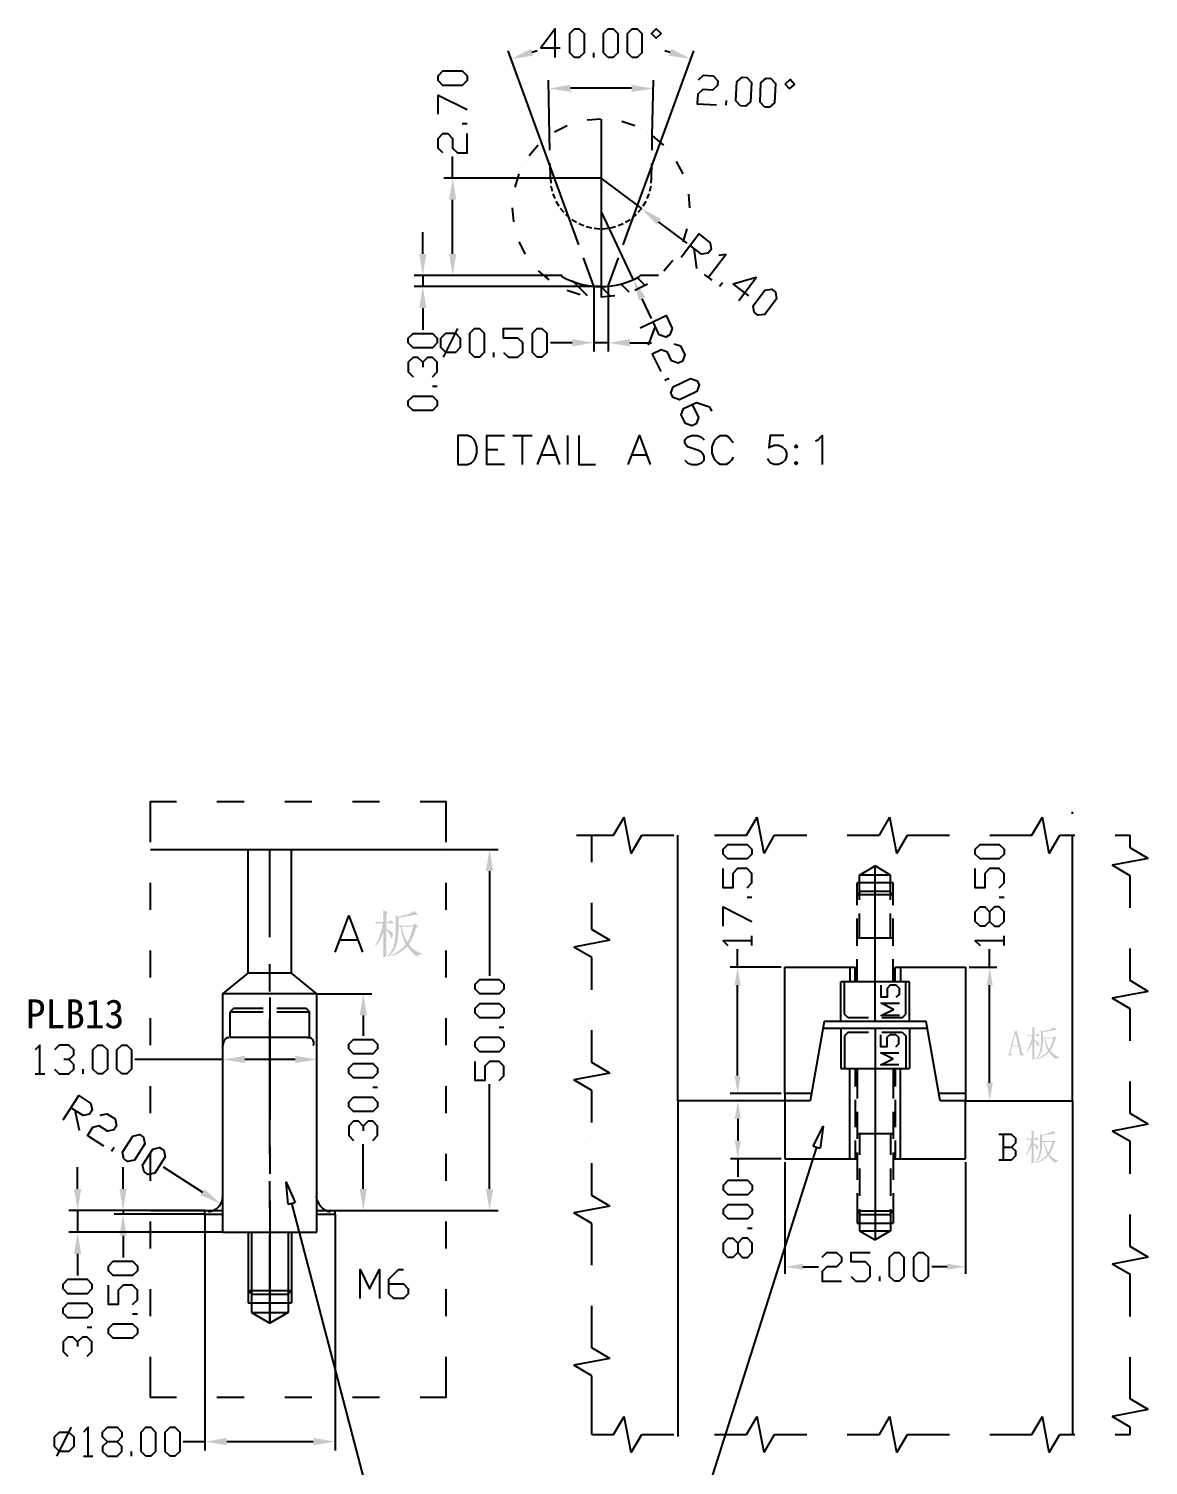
# Model space of a CAD drawing. Header units: inches. Extents: x 2 to 1172, y 492 to 1320.
# Drawn here: x 772.2 to 927.5, y 907.4 to 1106.5 of the extents above; entities that cross this region are included whole.
import ezdxf

# ---------------------------------------------------------------- set-up
doc = ezdxf.new("R2010")
doc.units = ezdxf.units.IN
doc.header["$MEASUREMENT"] = 0
doc.styles.add('PDF SimSun', font='simsun.ttc')

# ---------------------------------------------------------------- blocks, each defined once
blk = doc.blocks.new('AHH1270-500010_1')
at = {"transparency": 33554687}
for color, points in [(1, [(840.39, 1102.14), (837.68, 1100.75), (840.7, 1101.18)]), (1, [(859.59, 1101.18), (862.6, 1100.75), (859.89, 1102.14)]), (1, [(845.9, 1097.17), (842.91, 1096.63), (845.92, 1096.17)]), (1, [(854.37, 1096.17), (857.38, 1096.63), (854.38, 1097.17)]), (1, [(830.07, 1081.24), (829.57, 1084.24), (829.07, 1081.24)]), (1, [(857.83, 1077.79), (855.74, 1080.01), (858.43, 1078.59)]), (1, [(825.93, 1073.73), (825.43, 1070.73), (824.93, 1073.73)]), (1, [(830.07, 1073.73), (829.57, 1070.73), (829.07, 1073.73)]), (1, [(825.93, 1066.22), (825.43, 1069.22), (824.93, 1066.22)]), (1, [(855.41, 1067.29), (854.58, 1070.22), (856.31, 1067.72)]), (1, [(846.14, 1060.91), (849.14, 1061.41), (846.14, 1061.91)]), (1, [(854.15, 1060.91), (851.14, 1061.41), (854.15, 1061.91)]), (1, [(835.18, 988.21), (834.68, 991.22), (834.18, 988.21)]), (1, [(820.35, 980.05), (820.35, 978.53), (820.36, 976.71), (820.38, 976.42), (819.93, 976.22), (819.94, 976.85), (819.96, 978.61), (819.96, 979.74), (819.76, 979.19), (819.23, 978.22), (818.9, 977.82), (818.81, 977.87), (819.19, 978.54), (819.73, 980.08), (819.9, 980.95), (819.26, 980.95), (819.04, 980.89), (818.81, 981.12), (819.96, 981.12), (819.96, 981.62), (819.94, 982.46), (819.93, 982.8), (820.57, 982.46), (820.35, 982.26), (820.35, 981.12), (820.68, 981.12), (820.99, 981.42), (821.47, 980.95), (820.35, 980.95), (820.35, 980.22), (820.67, 980.04), (821.06, 979.77), (821.13, 979.69), (821.2, 979.61), (821.27, 979.44), (821.27, 979.35), (821.27, 979.28), (821.24, 979.13), (821.2, 979.05), (821.17, 978.96), (821.12, 978.88), (821.11, 978.88), (821.06, 978.88), (820.98, 979.02), (820.94, 979.16), (820.85, 979.37), (820.56, 979.82)]), (1, [(869.48, 972.38), (869.07, 974.88), (868.65, 972.38)]), (1, [(904.45, 972.38), (904.03, 974.88), (903.62, 972.38)]), (1, [(817.67, 968.19), (817.17, 971.19), (816.67, 968.19)]), (4, [(910.21, 964.71), (910.21, 963.64), (910.22, 962.37), (910.23, 962.16), (909.92, 962.03), (909.93, 962.47), (909.94, 963.7), (909.94, 964.5), (909.8, 964.1), (909.43, 963.43), (909.19, 963.14), (909.14, 963.18), (909.4, 963.65), (909.78, 964.73), (909.9, 965.34), (909.45, 965.34), (909.29, 965.3), (909.14, 965.45), (909.94, 965.45), (909.94, 965.81), (909.93, 966.39), (909.92, 966.63), (910.37, 966.39), (910.21, 966.26), (910.21, 965.45), (910.45, 965.45), (910.66, 965.67), (911, 965.34), (910.21, 965.34), (910.21, 964.83), (910.44, 964.7), (910.71, 964.51), (910.76, 964.45), (910.81, 964.4), (910.86, 964.28), (910.86, 964.22), (910.86, 964.17), (910.84, 964.06), (910.81, 964.01), (910.79, 963.95), (910.75, 963.89), (910.74, 963.89), (910.71, 963.89), (910.65, 963.99), (910.62, 964.08), (910.57, 964.23), (910.36, 964.54)]), (1, [(800.74, 961.58), (797.74, 962.08), (800.74, 962.59)]), (1, [(807.75, 961.58), (810.75, 962.08), (807.75, 962.59)]), (1, [(869.48, 959.86), (869.07, 957.36), (868.65, 959.86)]), (1, [(904.45, 958.86), (904.03, 956.36), (903.62, 958.86)]), (1, [(869.52, 953.86), (869.1, 956.36), (868.68, 953.86)]), (4, [(910.1, 950.35), (910.1, 949.29), (910.11, 948.01), (910.12, 947.81), (909.81, 947.67), (909.82, 948.11), (909.83, 949.35), (909.83, 950.14), (909.69, 949.75), (909.32, 949.07), (909.08, 948.79), (909.02, 948.83), (909.29, 949.3), (909.67, 950.37), (909.79, 950.98), (909.34, 950.98), (909.18, 950.94), (909.02, 951.1), (909.83, 951.1), (909.83, 951.45), (909.82, 952.04), (909.81, 952.27), (910.26, 952.04), (910.1, 951.9), (910.1, 951.1), (910.33, 951.1), (910.55, 951.31), (910.88, 950.98), (910.1, 950.98), (910.1, 950.47), (910.32, 950.35), (910.6, 950.16), (910.65, 950.1), (910.7, 950.04), (910.75, 949.92), (910.75, 949.86), (910.75, 949.82), (910.72, 949.71), (910.7, 949.65), (910.67, 949.59), (910.64, 949.53), (910.63, 949.53), (910.6, 949.53), (910.54, 949.63), (910.51, 949.73), (910.45, 949.88), (910.25, 950.19)]), (1, [(869.52, 950.85), (869.1, 948.35), (868.68, 950.85)]), (1, [(778.07, 944.16), (777.57, 941.15), (777.07, 944.16)]), (1, [(784.37, 944.16), (783.87, 941.15), (783.37, 944.16)]), (1, [(794.63, 943.27), (797.42, 942.07), (795.17, 944.12)]), (1, [(817.67, 944.16), (817.17, 941.15), (816.67, 944.16)]), (1, [(835.18, 944.16), (834.68, 941.15), (834.18, 944.16)]), (1, [(784.37, 937.65), (783.87, 940.65), (783.37, 937.65)]), (1, [(778.07, 935.14), (777.57, 938.15), (777.07, 935.15)]), (1, [(878.14, 932.95), (875.63, 933.36), (878.13, 933.78)]), (1, [(898.16, 932.95), (900.66, 933.36), (898.16, 933.78)]), (1, [(798.24, 908.63), (795.23, 909.13), (798.24, 909.63)]), (1, [(810.25, 908.63), (813.26, 909.13), (810.25, 909.63)])]:
    blk.add_hatch(color=color, dxfattribs=at).paths.add_polyline_path(points)
h = blk.add_hatch(color=1, dxfattribs=at)
h.paths.add_polyline_path([(824.49, 980.33), (824.25, 979.56), (823.75, 978.43), (823.48, 978.07), (823.87, 977.57), (824.8, 976.94), (825.33, 976.81), (825.33, 976.7), (825.08, 976.68), (824.78, 976.52), (824.74, 976.36), (824.35, 976.56), (823.61, 977.27), (823.26, 977.79), (822.8, 977.3), (821.66, 976.6), (820.99, 976.39), (820.94, 976.47), (821.61, 976.78), (822.67, 977.58), (823.06, 978.07), (822.8, 978.59), (822.45, 979.79), (822.36, 980.47), (822.06, 980.47), (822.06, 980.12), (822.01, 979.38), (821.97, 978.99), (821.93, 978.6), (821.75, 977.89), (821.61, 977.56), (821.47, 977.24), (820.94, 976.61), (820.54, 976.31), (820.46, 976.39), (820.87, 976.8), (821.37, 977.67), (821.47, 978.14), (821.57, 978.61), (821.66, 979.57), (821.66, 980.07), (821.66, 980.56), (821.65, 981.58), (821.64, 982.1), (822.06, 981.87), (822.7, 982.04), (823.52, 982.28), (823.69, 982.36), (823.87, 982.44), (824.18, 982.6), (824.32, 982.68), (824.74, 982.15), (824.57, 982.15), (824.14, 982.1), (823.87, 982.04), (823.59, 981.98), (822.69, 981.83), (822.06, 981.73), (822.06, 980.64), (824.07, 980.64), (824.35, 980.92), (824.77, 980.5), (824.49, 980.33)])
h.paths.add_polyline_path([(822.5, 980.47), (822.63, 979.87), (823.02, 978.82), (823.29, 978.38), (823.54, 978.79), (823.93, 979.84), (824.07, 980.47), (822.5, 980.47)])
h = blk.add_hatch(color=4, dxfattribs=at)
h.paths.add_polyline_path([(908, 963.89), (907.12, 963.89), (906.94, 963.14), (906.93, 963.1), (906.92, 963.02), (906.92, 962.99), (906.92, 962.95), (906.94, 962.87), (906.95, 962.83), (906.97, 962.79), (907.05, 962.75), (907.12, 962.75), (907.18, 962.75), (907.18, 962.64), (906.45, 962.64), (906.45, 962.75), (906.51, 962.75), (906.55, 962.75), (906.62, 962.78), (906.65, 962.8), (906.68, 962.83), (906.72, 962.91), (906.73, 962.97), (907.49, 965.96), (907.78, 966.06), (908.53, 962.97), (908.55, 962.91), (908.6, 962.83), (908.63, 962.8), (908.66, 962.78), (908.72, 962.75), (908.76, 962.75), (908.82, 962.75), (908.82, 962.64), (907.98, 962.64), (907.98, 962.75), (908.06, 962.75), (908.12, 962.75), (908.19, 962.78), (908.2, 962.8), (908.21, 962.83), (908.22, 962.87), (908.22, 962.89), (908.22, 962.93), (908.21, 963), (908.2, 963.03), (908, 963.89)])
h.paths.add_polyline_path([(907.59, 965.63), (907.57, 965.63), (907.16, 964), (907.98, 964), (907.59, 965.63)])
h = blk.add_hatch(color=4, dxfattribs=at)
h.paths.add_polyline_path([(913.11, 964.91), (912.94, 964.37), (912.59, 963.57), (912.41, 963.32), (912.68, 962.97), (913.33, 962.53), (913.7, 962.44), (913.7, 962.36), (913.52, 962.35), (913.32, 962.23), (913.29, 962.13), (913.01, 962.26), (912.49, 962.76), (912.25, 963.12), (911.93, 962.78), (911.13, 962.29), (910.66, 962.15), (910.62, 962.2), (911.09, 962.42), (911.84, 962.98), (912.11, 963.32), (911.93, 963.68), (911.68, 964.52), (911.62, 965), (911.41, 965), (911.41, 964.76), (911.38, 964.24), (911.35, 963.97), (911.32, 963.69), (911.19, 963.19), (911.09, 962.97), (911, 962.74), (910.62, 962.3), (910.35, 962.09), (910.29, 962.15), (910.58, 962.43), (910.93, 963.04), (911, 963.37), (911.07, 963.7), (911.13, 964.37), (911.13, 964.72), (911.13, 965.07), (911.12, 965.78), (911.11, 966.14), (911.41, 965.98), (911.86, 966.1), (912.43, 966.27), (912.55, 966.33), (912.68, 966.38), (912.9, 966.49), (912.99, 966.55), (913.29, 966.18), (913.17, 966.18), (912.87, 966.14), (912.68, 966.1), (912.48, 966.06), (911.85, 965.95), (911.41, 965.89), (911.41, 965.12), (912.82, 965.12), (913.01, 965.32), (913.31, 965.02), (913.11, 964.9)])
h.paths.add_polyline_path([(911.72, 965), (911.81, 964.58), (912.08, 963.85), (912.27, 963.54), (912.45, 963.83), (912.72, 964.56), (912.82, 965), (911.72, 965)])
h = blk.add_hatch(color=4, dxfattribs=at)
h.paths.add_polyline_path([(913, 950.55), (912.83, 950.01), (912.48, 949.22), (912.29, 948.96), (912.57, 948.61), (913.21, 948.17), (913.58, 948.08), (913.58, 948.01), (913.41, 948), (913.2, 947.88), (913.17, 947.77), (912.9, 947.91), (912.38, 948.41), (912.14, 948.77), (911.81, 948.43), (911.02, 947.94), (910.55, 947.79), (910.51, 947.85), (910.98, 948.06), (911.73, 948.62), (912, 948.96), (911.81, 949.33), (911.57, 950.17), (911.51, 950.65), (911.29, 950.65), (911.29, 950.4), (911.26, 949.88), (911.24, 949.61), (911.21, 949.34), (911.08, 948.84), (910.98, 948.61), (910.88, 948.39), (910.51, 947.95), (910.24, 947.73), (910.18, 947.79), (910.46, 948.07), (910.81, 948.69), (910.88, 949.01), (910.95, 949.34), (911.02, 950.02), (911.02, 950.36), (911.02, 950.71), (911.01, 951.42), (911, 951.78), (911.29, 951.63), (911.74, 951.74), (912.32, 951.92), (912.44, 951.97), (912.56, 952.02), (912.78, 952.14), (912.88, 952.19), (913.17, 951.82), (913.06, 951.82), (912.75, 951.78), (912.57, 951.74), (912.37, 951.71), (911.73, 951.6), (911.29, 951.53), (911.29, 950.77), (912.7, 950.77), (912.9, 950.96), (913.19, 950.67), (913, 950.55)])
h.paths.add_polyline_path([(911.61, 950.65), (911.7, 950.23), (911.97, 949.49), (912.16, 949.18), (912.33, 949.47), (912.6, 950.21), (912.7, 950.65), (911.61, 950.65)])
at = {"color": 1, "transparency": 33554687}
for points in [[(843.79, 1100.94), (843.79, 1104.93), (841.79, 1102.27), (844.47, 1102.27)], [(846.45, 1100.94), (845.8, 1101.6), (845.8, 1104.27), (846.45, 1104.93), (847.13, 1104.93), (847.8, 1104.27), (847.8, 1101.6), (847.13, 1100.94), (846.45, 1100.94)], [(851.14, 1100.94), (850.46, 1101.6), (850.46, 1104.27), (851.14, 1104.93), (851.81, 1104.93), (852.47, 1104.27), (852.47, 1101.6), (851.81, 1100.94), (851.14, 1100.94)], [(854.47, 1100.94), (853.81, 1101.6), (853.81, 1104.27), (854.47, 1104.93), (855.14, 1104.93), (855.8, 1104.27), (855.8, 1101.6), (855.14, 1100.94), (854.47, 1100.94)], [(857.8, 1103.6), (858.48, 1104.27), (857.8, 1104.93), (857.15, 1104.27), (857.8, 1103.6)], [(845.62, 1078.9), (837.27, 1101.86)], [(841.29, 1101.85), (840.53, 1101.65)], [(849.13, 1100.94), (849.13, 1101.6)], [(854.65, 1078.9), (863, 1101.86)], [(859.74, 1101.65), (858.97, 1101.85)], [(831.56, 1097.75), (830.9, 1097.07), (828.22, 1097.07), (827.55, 1097.75), (827.55, 1098.42), (828.22, 1099.08), (830.9, 1099.08), (831.56, 1098.42), (831.56, 1097.75)], [(843.01, 1090.12), (842.87, 1097.82)], [(857.25, 1090.12), (857.4, 1097.82)], [(863.66, 1097.85), (864.35, 1098.49), (865.68, 1098.42), (866.32, 1097.73), (866.28, 1097.06), (865.59, 1096.42), (864.26, 1096.49), (863.55, 1095.85), (863.48, 1094.52), (866.16, 1094.4)], [(869.49, 1094.24), (868.85, 1094.93), (868.98, 1097.59), (869.69, 1098.23), (870.34, 1098.19), (870.98, 1097.5), (870.86, 1094.82), (870.15, 1094.2), (869.49, 1094.24)], [(872.83, 1094.06), (872.19, 1094.77), (872.31, 1097.43), (873.02, 1098.07), (873.68, 1098.03), (874.32, 1097.34), (874.19, 1094.66), (873.48, 1094.04), (872.83, 1094.06)], [(876.28, 1096.58), (876.98, 1097.2), (876.35, 1097.91), (875.65, 1097.27), (876.28, 1096.58)], [(827.55, 1093.08), (827.55, 1095.74), (831.56, 1093.74)], [(854.36, 1096.67), (845.9, 1096.67)], [(867.49, 1094.33), (867.52, 1095)], [(831.56, 1091.74), (830.9, 1091.74)], [(850.14, 1092.39), (850.14, 1067.78)], [(828.22, 1087.73), (827.55, 1088.4), (827.55, 1089.73), (828.22, 1090.41), (828.9, 1090.41), (829.55, 1089.73), (829.55, 1088.4), (830.23, 1087.73), (831.56, 1087.73), (831.56, 1090.41)], [(829.55, 1084.23), (829.55, 1087.23)], [(850.14, 1084.23), (828.35, 1084.23)], [(850.13, 1084.23), (855.73, 1080)], [(829.55, 1073.72), (829.55, 1081.22)], [(850.14, 1079.55), (854.56, 1070.21)], [(862.08, 1075.19), (858.12, 1078.19)], [(825.42, 1073.72), (825.42, 1076.73)], [(861.26, 1073.29), (863.69, 1076.49), (865.29, 1075.26), (865.41, 1074.34), (865, 1073.81), (864.08, 1073.67), (862.49, 1074.89)], [(863.02, 1074.48), (863.39, 1071.68)], [(864.99, 1070.46), (867.42, 1073.65), (866.48, 1073.52)], [(843.76, 1070.72), (824.22, 1070.72)], [(850.14, 1069.21), (824.22, 1069.21)], [(825.42, 1070.72), (825.42, 1069.21)], [(843.76, 1070.72), (828.35, 1070.72)], [(849.13, 1069.25), (849.13, 1060.21)], [(851.14, 1069.25), (851.14, 1060.21)], [(864.45, 1070.86), (865.52, 1070.07)], [(866.58, 1069.25), (866.99, 1069.78)], [(869.24, 1067.25), (871.67, 1070.44), (868.46, 1069.52), (870.59, 1067.9)], [(857.15, 1064.78), (855.85, 1067.49)], [(871.37, 1065.63), (871.25, 1066.55), (872.86, 1068.68), (873.8, 1068.82), (874.33, 1068.42), (874.46, 1067.48), (872.84, 1065.35), (871.9, 1065.22), (871.37, 1065.63)], [(825.42, 1066.2), (825.42, 1063.2)], [(855.55, 1063.47), (859.17, 1065.19), (860.02, 1063.38), (859.7, 1062.49), (859.1, 1062.19), (858.21, 1062.51), (857.36, 1064.32)], [(828.28, 1059.41), (830.28, 1063.4)], [(832.6, 1059.41), (831.95, 1060.06), (831.95, 1062.74), (832.6, 1063.4), (833.28, 1063.4), (833.95, 1062.74), (833.95, 1060.06), (833.28, 1059.41), (832.6, 1059.41)], [(836.61, 1060.06), (837.29, 1059.41), (838.62, 1059.41), (839.29, 1060.06), (839.29, 1061.39), (838.62, 1062.07), (836.61, 1062.07), (836.61, 1063.4), (839.29, 1063.4)], [(841.29, 1059.41), (840.62, 1060.06), (840.62, 1062.74), (841.29, 1063.4), (841.95, 1063.4), (842.62, 1062.74), (842.62, 1060.06), (841.95, 1059.41), (841.29, 1059.41)], [(857.64, 1063.72), (856.69, 1061.06)], [(827.43, 1061.38), (826.75, 1060.7), (824.09, 1060.7), (823.42, 1061.38), (823.42, 1062.03), (824.09, 1062.71), (826.75, 1062.71), (827.43, 1062.03), (827.43, 1061.38)], [(828.61, 1060.06), (827.94, 1060.74), (827.94, 1062.07), (828.61, 1062.74), (829.94, 1062.74), (830.62, 1062.07), (830.62, 1060.74), (829.94, 1060.06), (828.61, 1060.06)], [(846.14, 1061.39), (843.12, 1061.39)], [(851.14, 1061.39), (849.13, 1061.39)], [(854.13, 1061.39), (857.15, 1061.39)], [(860.27, 1061.27), (861.17, 1060.97), (861.74, 1059.76), (861.42, 1058.86), (860.82, 1058.57), (859.93, 1058.89), (859.36, 1060.1), (858.46, 1060.42), (857.25, 1059.85), (858.41, 1057.44)], [(825.42, 1058.7), (824.75, 1059.37), (824.09, 1059.37), (823.42, 1058.7), (823.42, 1057.37), (824.09, 1056.69)], [(826.75, 1056.69), (827.43, 1057.37), (827.43, 1058.7), (826.75, 1059.37), (826.08, 1059.37), (825.42, 1058.7), (825.42, 1058.02)], [(835.28, 1059.41), (835.28, 1060.06)], [(827.43, 1055.36), (826.75, 1055.36)], [(858.97, 1056.23), (859.58, 1056.52)], [(859.83, 1054.42), (860.15, 1055.31), (862.56, 1056.45), (863.46, 1056.14), (863.75, 1055.52), (863.43, 1054.64), (861.01, 1053.5), (860.13, 1053.82), (859.83, 1054.42)], [(827.43, 1052.69), (826.75, 1052.03), (824.09, 1052.03), (823.42, 1052.69), (823.42, 1053.36), (824.09, 1054.02), (826.75, 1054.02), (827.43, 1053.36), (827.43, 1052.69)], [(862.79, 1052.86), (863.64, 1051.05), (863.32, 1050.17), (862.72, 1049.88), (861.83, 1050.2), (861.26, 1051.41), (861.58, 1052.3), (863.39, 1053.15), (865.16, 1052.51), (865.45, 1051.91)], [(871.05, 990.56), (870.4, 989.89), (867.72, 989.89), (867.06, 990.56), (867.06, 991.24), (867.72, 991.89), (870.4, 991.89), (871.05, 991.24), (871.05, 990.56)], [(906.02, 990.56), (905.35, 989.89), (902.69, 989.89), (902.02, 990.56), (902.02, 991.24), (902.69, 991.89), (905.35, 991.89), (906.02, 991.24), (906.02, 990.56)], [(804.23, 979.04), (804.23, 991.2)], [(828.63, 991.2), (835.87, 991.2)], [(834.68, 988.2), (834.68, 973.68)], [(870.4, 985.88), (871.05, 986.55), (871.05, 987.88), (870.4, 988.56), (869.05, 988.56), (868.39, 987.88), (868.39, 985.88), (867.06, 985.88), (867.06, 988.56)], [(905.35, 985.88), (906.02, 986.55), (906.02, 987.88), (905.35, 988.56), (904.02, 988.56), (903.36, 987.88), (903.36, 985.88), (902.02, 985.88), (902.02, 988.56)], [(871.05, 984.55), (870.4, 984.55)], [(906.02, 984.55), (905.35, 984.55)], [(813.26, 976.96), (815.17, 981.98), (817.05, 976.96)], [(867.06, 980.54), (867.06, 983.22), (871.05, 981.22)], [(906.02, 981.22), (906.02, 982.55), (905.35, 983.22), (904.69, 983.22), (904.02, 982.55), (904.02, 981.22), (903.36, 980.54), (902.69, 980.54), (902.02, 981.22), (902.02, 982.55), (902.69, 983.22), (903.36, 983.22), (904.02, 982.55)], [(904.02, 981.22), (904.69, 980.54), (905.35, 980.54), (906.02, 981.22)], [(813.98, 978.65), (816.32, 978.65)], [(871.05, 978.54), (867.06, 978.54), (867.72, 977.88)], [(871.05, 977.88), (871.05, 979.21)], [(906.02, 978.54), (902.02, 978.54), (902.69, 977.88)], [(906.02, 977.88), (906.02, 979.21)], [(869.05, 974.87), (869.05, 977.37)], [(904.02, 974.87), (904.02, 977.37)], [(804.23, 971.52), (804.23, 975.28)], [(875.13, 974.87), (868.05, 974.87)], [(901.16, 974.87), (905.03, 974.87)], [(836.68, 971.85), (836.01, 971.18), (833.33, 971.18), (832.67, 971.85), (832.67, 972.51), (833.33, 973.18), (836.01, 973.18), (836.68, 972.51), (836.68, 971.85)], [(869.05, 959.85), (869.05, 972.37)], [(904.02, 958.85), (904.02, 972.37)], [(810.74, 971.18), (818.36, 971.18)], [(836.68, 968.52), (836.01, 967.85), (833.33, 967.85), (832.67, 968.52), (832.67, 969.18), (833.33, 969.85), (836.01, 969.85), (836.68, 969.18), (836.68, 968.52)], [(804.23, 948.99), (804.23, 967.77)], [(817.16, 968.18), (817.16, 965.38)], [(836.68, 966.52), (836.01, 966.52)], [(772.34, 960.08), (772.34, 964.09), (771.67, 963.41)], [(776.35, 962.08), (777.03, 962.74), (777.03, 963.41), (776.35, 964.09), (775.02, 964.09), (774.35, 963.41)], [(780.36, 960.08), (779.69, 960.73), (779.69, 963.41), (780.36, 964.09), (781.02, 964.09), (781.69, 963.41), (781.69, 960.73), (781.02, 960.08), (780.36, 960.08)], [(783.69, 960.08), (783.02, 960.73), (783.02, 963.41), (783.69, 964.09), (784.37, 964.09), (785.02, 963.41), (785.02, 960.73), (784.37, 960.08), (783.69, 960.08)], [(819.16, 963.54), (818.51, 962.88), (815.83, 962.88), (815.15, 963.54), (815.15, 964.21), (815.83, 964.87), (818.51, 964.87), (819.16, 964.21), (819.16, 963.54)], [(836.68, 963.84), (836.01, 963.16), (833.33, 963.16), (832.67, 963.84), (832.67, 964.51), (833.33, 965.17), (836.01, 965.17), (836.68, 964.51), (836.68, 963.84)], [(774.35, 960.73), (775.02, 960.08), (776.35, 960.08), (777.03, 960.73), (777.03, 961.41), (776.35, 962.08), (775.68, 962.08)], [(797.72, 962.08), (785.52, 962.08)], [(797.72, 955.91), (797.72, 963.27)], [(807.74, 962.08), (800.74, 962.08)], [(810.74, 955.91), (810.74, 963.27)], [(836.01, 959.17), (836.68, 959.83), (836.68, 961.18), (836.01, 961.83), (834.68, 961.83), (834.01, 961.18), (834.01, 959.17), (832.67, 959.17), (832.67, 961.83)], [(771.67, 960.08), (773.02, 960.08)], [(778.36, 960.08), (778.36, 960.73)], [(819.16, 960.2), (818.51, 959.53), (815.83, 959.53), (815.15, 960.2), (815.15, 960.88), (815.83, 961.53), (818.51, 961.53), (819.16, 960.88), (819.16, 960.2)], [(819.16, 958.2), (818.51, 958.2)], [(834.68, 944.15), (834.68, 958.66)], [(775.55, 953.71), (777.72, 957.08), (779.4, 956), (779.6, 955.08), (779.24, 954.51), (778.32, 954.31), (776.63, 955.4)], [(819.16, 955.52), (818.51, 954.86), (815.83, 954.86), (815.15, 955.52), (815.15, 956.19), (815.83, 956.87), (818.51, 956.87), (819.16, 956.19), (819.16, 955.52)], [(875.13, 957.35), (868.05, 957.35)], [(871.58, 956.35), (868.09, 956.35)], [(875.63, 957.35), (875.63, 956.35)], [(900.65, 957.35), (900.65, 956.35)], [(901.16, 956.35), (905.03, 956.35)], [(777.18, 955.04), (777.79, 952.27)], [(780.71, 954.37), (781.64, 954.56), (782.77, 953.84), (782.97, 952.91), (782.61, 952.36), (781.69, 952.15), (780.55, 952.88), (779.63, 952.66), (778.92, 951.55), (781.17, 950.11)], [(869.1, 953.85), (869.1, 950.84)], [(783.98, 948.3), (783.78, 949.22), (785.22, 951.48), (786.14, 951.67), (786.71, 951.32), (786.9, 950.39), (785.47, 948.14), (784.54, 947.95), (783.98, 948.3)], [(817.16, 952.86), (816.5, 953.53), (815.83, 953.53), (815.15, 952.86), (815.15, 951.53), (815.83, 950.86)], [(818.51, 950.86), (819.16, 951.53), (819.16, 952.86), (818.51, 953.53), (817.83, 953.53), (817.16, 952.86), (817.16, 952.19)], [(879.55, 950.09), (880.93, 952.81), (880.5, 949.79)], [(782.29, 949.38), (782.65, 949.95)], [(786.78, 946.51), (786.58, 947.43), (788.02, 949.67), (788.94, 949.88), (789.51, 949.51), (789.71, 948.59), (788.27, 946.35), (787.35, 946.14), (786.78, 946.51)], [(817.16, 944.15), (817.16, 950.36)], [(880.03, 949.95), (855.5, 872.79), (852.48, 872.79)], [(879.55, 950.09), (880.5, 949.79)], [(875.13, 948.34), (868.09, 948.34)], [(869.1, 948.34), (869.1, 945.84)], [(875.63, 947.84), (875.63, 932.36)], [(900.65, 947.84), (900.65, 932.36)], [(777.56, 944.15), (777.56, 947.15)], [(783.87, 944.15), (783.87, 947.15)], [(789.42, 947.2), (794.88, 943.69)], [(804.23, 941.47), (804.23, 945.23)], [(806.77, 942.04), (806.5, 945.07), (807.74, 942.29)], [(871.09, 943.99), (870.43, 943.34), (867.75, 943.34), (867.1, 943.99), (867.1, 944.67), (867.75, 945.34), (870.43, 945.34), (871.09, 944.67), (871.09, 943.99)], [(806.77, 942.04), (807.74, 942.29)], [(807.24, 942.17), (825.4, 872.86), (828.4, 872.86)], [(871.09, 940.66), (870.43, 940), (867.75, 940), (867.1, 940.66), (867.1, 941.33), (867.75, 942.01), (870.43, 942.01), (871.09, 941.33), (871.09, 940.66)], [(795.22, 941.14), (776.35, 941.14)], [(777.56, 941.14), (777.56, 938.14)], [(795.22, 941.14), (782.66, 941.14)], [(795.22, 940.64), (782.66, 940.64)], [(783.87, 941.14), (783.87, 940.64)], [(795.22, 940.64), (795.22, 907.92)], [(812.44, 941.14), (818.36, 941.14)], [(813.26, 940.64), (813.26, 907.92)], [(828.63, 941.14), (835.87, 941.14)], [(797.72, 938.14), (776.35, 938.14)], [(804.23, 925.55), (804.23, 937.73)], [(871.09, 938.65), (870.43, 938.65)], [(783.87, 937.64), (783.87, 934.63)], [(871.09, 935.32), (871.09, 936.65), (870.43, 937.32), (869.76, 937.32), (869.1, 936.65), (869.1, 935.32), (868.43, 934.66), (867.75, 934.66), (867.1, 935.32), (867.1, 936.65), (867.75, 937.32), (868.43, 937.32), (869.1, 936.65)], [(777.56, 935.14), (777.56, 932.13)], [(785.87, 932.8), (785.2, 932.13), (782.52, 932.13), (781.87, 932.8), (781.87, 933.46), (782.52, 934.13), (785.2, 934.13), (785.87, 933.46), (785.87, 932.8)], [(869.1, 935.32), (869.76, 934.66), (870.43, 934.66), (871.09, 935.32)], [(880.79, 934.68), (881.46, 935.36), (882.79, 935.36), (883.47, 934.68), (883.47, 934.03), (882.79, 933.35), (881.46, 933.35), (880.79, 932.7), (880.79, 931.35), (883.47, 931.35)], [(884.8, 932.02), (885.47, 931.35), (886.8, 931.35), (887.47, 932.02), (887.47, 933.35), (886.8, 934.03), (884.8, 934.03), (884.8, 935.36), (887.47, 935.36)], [(890.81, 931.35), (890.13, 932.02), (890.13, 934.68), (890.81, 935.36), (891.48, 935.36), (892.14, 934.68), (892.14, 932.02), (891.48, 931.35), (890.81, 931.35)], [(894.14, 931.35), (893.49, 932.02), (893.49, 934.68), (894.14, 935.36), (894.82, 935.36), (895.49, 934.68), (895.49, 932.02), (894.82, 931.35), (894.14, 931.35)], [(816.73, 928.97), (816.73, 932.96), (818.06, 930.3), (819.41, 932.96), (819.41, 928.97)], [(820.74, 930.98), (822.74, 930.98), (823.4, 930.3), (823.4, 929.63), (822.74, 928.97), (821.41, 928.97), (820.74, 929.63), (820.74, 931.63), (822.07, 932.96), (822.74, 932.96)], [(878.13, 933.35), (880.29, 933.35)], [(888.8, 931.35), (888.8, 932.02)], [(898.15, 933.35), (895.99, 933.35)], [(779.56, 930.3), (778.89, 929.63), (776.23, 929.63), (775.55, 930.3), (775.55, 930.96), (776.23, 931.63), (778.89, 931.63), (779.56, 930.96), (779.56, 930.3)], [(785.2, 928.12), (785.87, 928.79), (785.87, 930.12), (785.2, 930.8), (783.87, 930.8), (783.2, 930.12), (783.2, 928.12), (781.87, 928.12), (781.87, 930.8)], [(779.56, 926.95), (778.89, 926.29), (776.23, 926.29), (775.55, 926.95), (775.55, 927.62), (776.23, 928.3), (778.89, 928.3), (779.56, 927.62), (779.56, 926.95)], [(785.87, 926.79), (785.2, 926.79)], [(779.56, 924.96), (778.89, 924.96)], [(785.87, 924.11), (785.2, 923.46), (782.52, 923.46), (781.87, 924.11), (781.87, 924.79), (782.52, 925.46), (785.2, 925.46), (785.87, 924.79), (785.87, 924.11)], [(777.56, 922.96), (776.9, 923.62), (776.23, 923.62), (775.55, 922.96), (775.55, 921.61), (776.23, 920.96)], [(778.89, 920.96), (779.56, 921.61), (779.56, 922.96), (778.89, 923.62), (778.23, 923.62), (777.56, 922.96), (777.56, 922.29)], [(775.04, 907.78), (774.36, 908.45), (774.36, 909.78), (775.04, 910.46), (776.37, 910.46), (777.04, 909.78), (777.04, 908.45), (776.37, 907.78), (775.04, 907.78)], [(774.7, 907.12), (776.71, 911.11)], [(779.05, 907.12), (779.05, 911.11), (778.37, 910.46)], [(781.71, 907.12), (783.04, 907.12), (783.71, 907.78), (783.71, 908.45), (783.04, 909.11), (781.71, 909.11), (781.03, 909.78), (781.03, 910.46), (781.71, 911.11), (783.04, 911.11), (783.71, 910.46), (783.71, 909.78), (783.04, 909.11)], [(787.04, 907.12), (786.39, 907.78), (786.39, 910.46), (787.04, 911.11), (787.72, 911.11), (788.37, 910.46), (788.37, 907.78), (787.72, 907.12), (787.04, 907.12)], [(790.38, 907.12), (789.72, 907.78), (789.72, 910.46), (790.38, 911.11), (791.05, 911.11), (791.73, 910.46), (791.73, 907.78), (791.05, 907.12), (790.38, 907.12)], [(781.71, 909.11), (781.03, 908.45), (781.03, 907.78), (781.71, 907.12)], [(795.22, 909.11), (792.22, 909.11)], [(810.24, 909.11), (798.24, 909.11)], [(778.37, 907.12), (779.7, 907.12)], [(785.04, 907.12), (785.04, 907.78)]]:
    blk.add_lwpolyline(points, dxfattribs=at)
at = {"color": 4, "transparency": 33554687}
for points in [[(845.43, 1091.45), (843.71, 1090.58)], [(846.33, 1091.79), (846.33, 1091.79)], [(847.25, 1092.06), (847.25, 1092.06)], [(850.13, 1092.39), (848.21, 1092.25)], [(851.1, 1092.36), (851.1, 1092.36)], [(852.06, 1092.25), (852.06, 1092.25)], [(854.84, 1091.45), (853, 1092.06)], [(855.73, 1091.06), (855.73, 1091.06)], [(842.15, 1089.45), (842.15, 1089.45)], [(842.91, 1090.05), (842.91, 1090.05)], [(843.05, 1088.12), (843.01, 1090.12)], [(856.56, 1090.58), (856.56, 1090.58)], [(857.22, 1088.12), (857.25, 1090.12)], [(858.83, 1088.79), (857.36, 1090.05)], [(841.44, 1088.79), (840.18, 1087.32)], [(859.49, 1088.08), (859.49, 1088.08)], [(860.09, 1087.32), (860.09, 1087.32)], [(839.17, 1085.67), (839.17, 1085.67)], [(839.64, 1086.52), (839.64, 1086.52)], [(843.12, 1084.23), (843.09, 1086.24)], [(857.15, 1084.23), (857.18, 1086.24)], [(861.51, 1084.8), (860.62, 1086.52)], [(838.76, 1084.8), (838.17, 1082.96)], [(843.12, 1084.23), (843.16, 1083.54)], [(843.19, 1083.17), (843.35, 1082.43)], [(856.92, 1082.43), (857.08, 1083.17)], [(857.11, 1083.54), (857.15, 1084.23)], [(861.83, 1083.9), (861.83, 1083.9)], [(837.87, 1081.06), (837.87, 1081.06)], [(837.98, 1082.02), (837.98, 1082.02)], [(843.46, 1082.07), (843.72, 1081.38)], [(843.88, 1081.03), (844.27, 1080.39)], [(856, 1080.39), (856.39, 1081.03)], [(856.55, 1081.38), (856.81, 1082.07)], [(862.1, 1082.96), (862.1, 1082.96)], [(862.43, 1080.09), (862.29, 1082.02)], [(837.84, 1080.09), (837.98, 1078.17)], [(844.49, 1080.07), (844.96, 1079.5)], [(845.21, 1079.23), (845.78, 1078.74)], [(854.49, 1078.74), (855.06, 1079.23)], [(855.3, 1079.5), (855.78, 1080.07)], [(862.4, 1079.13), (862.4, 1079.13)], [(838.17, 1077.21), (838.17, 1077.21)], [(847.06, 1074.96), (845.62, 1078.9)], [(846.08, 1078.51), (846.72, 1078.1)], [(847.06, 1077.94), (847.75, 1077.64)], [(848.1, 1077.51), (848.83, 1077.34)], [(849.2, 1077.28), (849.95, 1077.21)], [(850.32, 1077.21), (851.07, 1077.28)], [(851.44, 1077.34), (852.16, 1077.51)], [(852.52, 1077.64), (853.21, 1077.94)], [(853.21, 1074.96), (854.65, 1078.9)], [(853.55, 1078.1), (854.19, 1078.51)], [(861.51, 1075.39), (862.1, 1077.21)], [(862.29, 1078.17), (862.29, 1078.17)], [(838.44, 1076.29), (838.44, 1076.29)], [(838.76, 1075.39), (839.64, 1073.67)], [(849.13, 1069.25), (847.7, 1073.2)], [(851.14, 1069.25), (852.57, 1073.2)], [(860.62, 1073.67), (860.62, 1073.67)], [(861.1, 1074.5), (861.1, 1074.5)], [(840.18, 1072.85), (840.18, 1072.85)], [(840.78, 1072.1), (840.78, 1072.1)], [(841.44, 1071.4), (842.91, 1070.14)], [(858.83, 1071.4), (860.09, 1072.85)], [(842.48, 1070.46), (842.75, 1070.72)], [(843.71, 1069.6), (843.71, 1069.6)], [(844.54, 1069.13), (844.54, 1069.13)], [(854.84, 1068.72), (856.56, 1069.6)], [(857.36, 1070.14), (857.36, 1070.14)], [(858.12, 1070.74), (858.12, 1070.74)], [(845.43, 1068.72), (847.25, 1068.11)], [(848.21, 1067.94), (848.21, 1067.94)], [(849.17, 1067.81), (849.17, 1067.81)], [(850.13, 1067.78), (852.06, 1067.94)], [(853, 1068.11), (853, 1068.11)], [(853.94, 1068.38), (853.94, 1068.38)], [(830.28, 1044.55), (831.61, 1044.55), (832.2, 1044.76), (832.57, 1045.13), (832.75, 1045.5), (832.94, 1046.09), (832.94, 1047.01), (832.75, 1047.6), (832.57, 1047.97), (832.2, 1048.34), (831.61, 1048.55), (830.28, 1048.55), (830.28, 1044.55)], [(836.74, 1044.55), (834.29, 1044.55), (834.29, 1048.55), (836.74, 1048.55)], [(837.91, 1048.55), (840.58, 1048.55)], [(839.24, 1044.55), (839.24, 1048.55)], [(841.35, 1044.55), (842.89, 1048.55), (844.38, 1044.55)], [(845.53, 1044.55), (845.53, 1048.55)], [(847.06, 1048.55), (847.06, 1044.55), (849.36, 1044.55)], [(853.92, 1044.55), (855.46, 1048.55), (856.97, 1044.55)], [(861.74, 1045.13), (862.11, 1044.76), (862.7, 1044.55), (863.46, 1044.55), (864.05, 1044.76), (864.42, 1045.13), (864.42, 1045.68), (864.21, 1046.09), (864.05, 1046.27), (863.67, 1046.48), (862.11, 1047.01), (861.95, 1047.22), (861.74, 1047.6), (861.74, 1047.97), (862.11, 1048.34), (862.7, 1048.55), (863.46, 1048.55), (864.05, 1048.34), (864.42, 1047.97)], [(868.44, 1045.5), (868.23, 1045.13), (867.86, 1044.76), (867.49, 1044.55), (866.69, 1044.55), (866.32, 1044.76), (865.94, 1045.13), (865.77, 1045.5), (865.55, 1046.09), (865.55, 1047.01), (865.77, 1047.6), (865.94, 1047.97), (866.32, 1048.34), (866.69, 1048.55), (867.49, 1048.55), (867.86, 1048.34), (868.44, 1047.6)], [(875.49, 1048.55), (873.57, 1048.55), (873.39, 1046.85), (873.57, 1047.01), (874.16, 1047.22), (874.74, 1047.22), (875.27, 1047.01), (875.65, 1046.64), (875.86, 1046.09), (875.86, 1045.68), (875.65, 1045.13), (875.27, 1044.76), (874.74, 1044.55), (874.16, 1044.55), (873.57, 1044.76), (873.2, 1045.31)], [(877.21, 1046.85), (877.38, 1047.01), (877.21, 1047.22), (877.01, 1047.01), (877.21, 1046.85)], [(879.87, 1047.81), (880.24, 1047.97), (880.82, 1048.55), (880.82, 1044.55)], [(834.29, 1046.64), (835.83, 1046.64)], [(841.93, 1045.89), (843.79, 1045.89)], [(854.51, 1045.89), (856.39, 1045.89)], [(877.21, 1044.55), (877.38, 1044.76), (877.21, 1044.92), (877.01, 1044.76), (877.21, 1044.55)], [(851.88, 993.15), (853.35, 995.65)], [(854.31, 990.65), (853.35, 995.65)], [(870.31, 993.15), (871.78, 995.65)], [(872.74, 990.65), (871.78, 995.65)], [(888.73, 993.15), (890.2, 995.65)], [(891.16, 990.65), (890.2, 995.65)], [(909.85, 993.15), (911.33, 995.65)], [(912.27, 990.65), (911.33, 995.65)], [(915.51, 996.15), (915.51, 996.4)], [(846.76, 993.15), (851.88, 993.15)], [(848.87, 989.45), (848.87, 993.15)], [(854.31, 990.65), (855.78, 993.15)], [(855.78, 993.15), (860.23, 993.15)], [(860.77, 956.35), (860.77, 993.15)], [(862.11, 993.15), (862.11, 993.15)], [(863.99, 993.15), (863.99, 993.15)], [(865.86, 993.15), (870.31, 993.15)], [(872.74, 990.65), (874.21, 993.15)], [(874.21, 993.15), (878.66, 993.15)], [(880.54, 993.15), (880.54, 993.15)], [(882.4, 993.15), (882.4, 993.15)], [(884.28, 993.15), (888.73, 993.15)], [(891.16, 990.65), (892.63, 993.15)], [(892.63, 993.15), (898.43, 993.15)], [(900.3, 993.15), (900.3, 993.15)], [(900.65, 956.35), (915.51, 956.35), (915.51, 993.15)], [(902.18, 993.15), (902.18, 993.15)], [(904.06, 993.15), (909.85, 993.15)], [(912.27, 990.65), (913.76, 993.15)], [(913.76, 993.15), (915.81, 993.15)], [(917.69, 993.15), (917.69, 993.15)], [(919.57, 993.15), (919.57, 993.15)], [(921.43, 993.15), (923.51, 993.15)], [(923.51, 991.43), (923.51, 993.15)], [(926.01, 989.96), (923.51, 991.43)], [(787.68, 991.2), (828.63, 991.2)], [(801.23, 974.07), (801.23, 991.2)], [(807.24, 974.07), (807.24, 991.2)], [(926.01, 989.96), (920.99, 989.02)], [(848.87, 987.57), (848.87, 987.57)], [(923.51, 987.55), (920.99, 989.02)], [(923.51, 983.1), (923.51, 987.55)], [(848.87, 985.69), (848.87, 985.69)], [(848.87, 980.1), (848.87, 983.81)], [(851.37, 978.63), (848.87, 980.1)], [(923.51, 981.22), (923.51, 981.22)], [(851.37, 978.63), (846.37, 977.67)], [(848.87, 976.2), (846.37, 977.67)], [(923.51, 979.34), (923.51, 979.34)], [(848.87, 971.76), (848.87, 976.2)], [(923.51, 973.02), (923.51, 977.46)], [(797.72, 971.18), (801.23, 974.07)], [(807.24, 974.07), (801.23, 974.07)], [(810.74, 971.18), (807.24, 974.07)], [(875.63, 974.87), (885.38, 974.87)], [(875.63, 957.35), (875.63, 974.87)], [(884.64, 974.87), (884.64, 972.86)], [(890.9, 974.87), (900.65, 974.87)], [(891.64, 974.87), (891.64, 972.86)], [(900.65, 974.87), (900.65, 957.35)], [(892.9, 972.86), (883.38, 972.86)], [(883.38, 967.37), (883.38, 972.86)], [(892.9, 967.37), (892.9, 972.86)], [(926.01, 971.53), (920.99, 970.59)], [(926.01, 971.53), (923.51, 973.02)], [(797.72, 940.64), (797.72, 971.18)], [(810.74, 971.18), (797.72, 971.18)], [(810.74, 940.64), (810.74, 971.18)], [(848.87, 969.88), (848.87, 969.88)], [(923.51, 969.12), (920.99, 970.59)], [(848.87, 968), (848.87, 968)], [(923.51, 964.67), (923.51, 969.12)], [(848.87, 961.67), (848.87, 966.13)], [(881.07, 967.37), (879.12, 956.35)], [(895.38, 966.36), (880.89, 966.36)], [(895.21, 967.37), (881.07, 967.37)], [(883.38, 966.36), (883.38, 960.86)], [(892.9, 966.36), (892.9, 960.86)], [(897.16, 956.35), (895.21, 967.37)], [(798.73, 965.17), (809.44, 965.17)], [(851.37, 960.2), (848.87, 961.67)], [(923.51, 962.79), (923.51, 962.79)], [(851.37, 960.2), (846.37, 959.26)], [(883.38, 960.86), (892.9, 960.86)], [(884.64, 948.34), (884.64, 960.86)], [(891.64, 948.34), (891.64, 960.86)], [(923.51, 960.91), (923.51, 960.91)], [(848.87, 957.77), (846.37, 959.26)], [(848.87, 953.34), (848.87, 957.77)], [(923.51, 954.6), (923.51, 959.05)], [(875.63, 956.35), (860.77, 956.35), (860.77, 909.84)], [(879.3, 957.35), (875.63, 957.35)], [(879.12, 956.35), (875.63, 956.35)], [(875.63, 956.35), (875.63, 948.34)], [(900.65, 957.35), (896.98, 957.35)], [(900.65, 956.35), (897.16, 956.35)], [(900.65, 948.34), (900.65, 956.35)], [(915.51, 956.35), (915.51, 910.1)], [(926.01, 953.13), (923.51, 954.6)], [(905.3, 948.2), (907.05, 948.2), (907.64, 948.78), (907.64, 949.37), (907.05, 949.95), (907.64, 950.54), (907.64, 951.12), (907.05, 951.69), (905.3, 951.69)], [(905.88, 951.69), (905.88, 948.2)], [(926.01, 953.13), (920.99, 952.17)], [(923.51, 950.7), (920.99, 952.17)], [(848.87, 951.46), (848.87, 951.46)], [(905.88, 949.95), (907.05, 949.95)], [(923.51, 946.25), (923.51, 950.7)], [(848.87, 949.58), (848.87, 949.58)], [(848.87, 943.25), (848.87, 947.7)], [(875.63, 948.34), (885.63, 948.34)], [(890.65, 948.34), (900.65, 948.34)], [(923.51, 944.37), (923.51, 944.37)], [(851.37, 941.78), (846.37, 940.84)], [(851.37, 941.78), (848.87, 943.25)], [(923.51, 942.5), (923.51, 942.5)], [(787.68, 941.14), (797.72, 941.14)], [(795.22, 940.64), (795.22, 941.14)], [(795.22, 940.64), (797.72, 940.64)], [(795.22, 940.64), (795.22, 940.64)], [(797.72, 938.14), (797.72, 941.14)], [(810.74, 941.14), (828.63, 941.14)], [(810.74, 938.14), (810.74, 941.14)], [(810.74, 940.64), (813.26, 940.64)], [(813.26, 940.64), (813.26, 941.14)], [(848.87, 939.36), (846.37, 940.84)], [(923.51, 936.17), (923.51, 940.62)], [(797.72, 938.14), (810.74, 938.14)], [(848.87, 933.57), (848.87, 939.36)], [(926.01, 934.7), (923.51, 936.17)], [(926.01, 934.7), (920.99, 933.74)], [(923.51, 932.27), (920.99, 933.74)], [(848.87, 931.69), (848.87, 931.69)], [(923.51, 926.47), (923.51, 932.27)], [(848.87, 929.81), (848.87, 929.81)], [(848.87, 922.13), (848.87, 927.93)], [(923.51, 924.61), (923.51, 924.61)], [(851.37, 920.65), (848.87, 922.13)], [(923.51, 922.73), (923.51, 922.73)], [(851.37, 920.65), (846.37, 919.71)], [(923.51, 915.05), (923.51, 920.85)], [(848.87, 918.24), (846.37, 919.71)], [(848.87, 910.1), (848.87, 918.24)], [(926.01, 913.58), (923.51, 915.05)], [(851.88, 910.1), (853.35, 912.6)], [(854.31, 907.6), (853.35, 912.6)], [(870.31, 910.1), (871.78, 912.6)], [(872.74, 907.6), (871.78, 912.6)], [(888.73, 910.1), (890.2, 912.6)], [(891.16, 907.6), (890.2, 912.6)], [(909.85, 910.1), (911.33, 912.6)], [(912.27, 907.6), (911.33, 912.6)], [(926.01, 913.58), (920.99, 912.62)], [(923.51, 911.15), (920.99, 912.62)], [(848.87, 910.1), (851.88, 910.1)], [(854.31, 907.6), (855.78, 910.1)], [(855.78, 910.1), (860.23, 910.1)], [(862.11, 910.1), (862.11, 910.1)], [(863.99, 910.1), (863.99, 910.1)], [(865.86, 910.1), (870.31, 910.1)], [(872.74, 907.6), (874.21, 910.1)], [(874.21, 910.1), (878.66, 910.1)], [(880.54, 910.1), (880.54, 910.1)], [(882.4, 910.1), (882.4, 910.1)], [(884.28, 910.1), (888.73, 910.1)], [(891.16, 907.6), (892.63, 910.1)], [(892.63, 910.1), (898.43, 910.1)], [(900.3, 910.1), (900.3, 910.1)], [(902.18, 910.1), (902.18, 910.1)], [(904.06, 910.1), (909.85, 910.1)], [(912.27, 907.6), (913.76, 910.1)], [(913.76, 910.1), (915.81, 910.1)], [(917.69, 910.1), (917.69, 910.1)], [(919.57, 910.1), (919.57, 910.1)], [(921.43, 910.1), (923.51, 910.1)], [(923.51, 910.1), (923.51, 911.15)]]:
    blk.add_lwpolyline(points, dxfattribs=at)
at = {"color": 3, "transparency": 33554687}
for points in [[(842.93, 1070.12), (842.54, 1070.51)], [(844.77, 1070.72), (842.75, 1070.72)], [(848.25, 1067.92), (846.19, 1069.99)], [(851.47, 1067.85), (850.11, 1069.21)], [(854.04, 1068.42), (852.87, 1069.59)], [(856.21, 1069.39), (855.11, 1070.49)], [(858.11, 1070.72), (855.52, 1070.72)], [(858.07, 1070.69), (858.07, 1070.69)]]:
    blk.add_lwpolyline(points, dxfattribs=at)
at = {"color": 254, "true_color": 0xdcdcdc, "transparency": 33554687}
for points in [[(787.68, 992.21), (787.68, 997.82), (791.27, 997.82)], [(793.15, 997.82), (793.15, 997.82)], [(795.01, 997.82), (795.01, 997.82)], [(796.89, 997.82), (800.65, 997.82)], [(802.53, 997.82), (802.53, 997.82)], [(804.41, 997.82), (804.41, 997.82)], [(806.29, 997.82), (810.03, 997.82)], [(811.91, 997.82), (811.91, 997.82)], [(813.79, 997.82), (813.79, 997.82)], [(815.67, 997.82), (819.43, 997.82)], [(821.31, 997.82), (821.31, 997.82)], [(823.17, 997.82), (823.17, 997.82)], [(825.05, 997.82), (828.63, 997.82), (828.63, 992.21)], [(787.68, 990.33), (787.68, 990.33)], [(828.63, 990.33), (828.63, 990.33)], [(787.68, 988.45), (787.68, 988.45)], [(828.63, 988.45), (828.63, 988.45)], [(787.68, 982.83), (787.68, 986.57)], [(828.63, 986.57), (828.63, 982.83)], [(787.68, 980.95), (787.68, 980.95)], [(828.63, 980.95), (828.63, 980.95)], [(787.68, 979.07), (787.68, 979.07)], [(828.63, 979.07), (828.63, 979.07)], [(787.68, 973.43), (787.68, 977.19)], [(828.63, 977.19), (828.63, 973.43)], [(787.68, 971.55), (787.68, 971.55)], [(828.63, 971.55), (828.63, 971.55)], [(787.68, 969.69), (787.68, 969.69)], [(828.63, 969.69), (828.63, 969.69)], [(787.68, 964.05), (787.68, 967.81)], [(828.63, 967.81), (828.63, 964.05)], [(787.68, 962.17), (787.68, 962.17)], [(828.63, 962.17), (828.63, 962.17)], [(787.68, 960.29), (787.68, 960.29)], [(828.63, 960.29), (828.63, 960.29)], [(787.68, 954.67), (787.68, 958.41)], [(828.63, 958.41), (828.63, 954.67)], [(787.68, 952.79), (787.68, 952.79)], [(828.63, 952.79), (828.63, 952.79)], [(787.68, 950.91), (787.68, 950.91)], [(828.63, 950.91), (828.63, 950.91)], [(787.68, 945.27), (787.68, 949.03)], [(828.63, 949.03), (828.63, 945.27)], [(787.68, 943.41), (787.68, 943.41)], [(828.63, 943.41), (828.63, 943.41)], [(787.68, 941.53), (787.68, 941.53)], [(787.68, 935.89), (787.68, 939.65)], [(828.63, 941.53), (828.63, 941.53)], [(828.63, 939.65), (828.63, 935.89)], [(787.68, 934.01), (787.68, 934.01)], [(828.63, 934.01), (828.63, 934.01)], [(787.68, 932.13), (787.68, 932.13)], [(828.63, 932.13), (828.63, 932.13)], [(787.68, 926.51), (787.68, 930.25)], [(828.63, 930.25), (828.63, 926.51)], [(787.68, 924.63), (787.68, 924.63)], [(828.63, 924.63), (828.63, 924.63)], [(787.68, 922.75), (787.68, 922.75)], [(828.63, 922.75), (828.63, 922.75)], [(787.68, 915.26), (787.68, 920.87)], [(828.63, 920.87), (828.63, 915.26), (825.05, 915.26)], [(791.27, 915.26), (787.68, 915.26)], [(793.15, 915.26), (793.15, 915.26)], [(795.01, 915.26), (795.01, 915.26)], [(800.65, 915.26), (796.89, 915.26)], [(802.53, 915.26), (802.53, 915.26)], [(804.41, 915.26), (804.41, 915.26)], [(810.03, 915.26), (806.29, 915.26)], [(811.91, 915.26), (811.91, 915.26)], [(813.79, 915.26), (813.79, 915.26)], [(819.43, 915.26), (815.67, 915.26)], [(821.31, 915.26), (821.31, 915.26)], [(823.17, 915.26), (823.17, 915.26)]]:
    blk.add_lwpolyline(points, dxfattribs=at)
at = {"color": 6, "transparency": 33554687}
for points in [[(885.98, 987.65), (888.15, 988.9)], [(890.29, 987.65), (885.98, 987.65)], [(885.98, 984.2), (885.98, 987.65)], [(890.29, 987.65), (888.15, 988.9)], [(888.15, 967.37), (888.15, 988.9)], [(890.29, 984.2), (890.29, 987.65)], [(890.65, 986.59), (885.63, 986.59)], [(885.63, 983.49), (885.63, 986.59)], [(890.65, 983.49), (890.65, 986.59)], [(886.14, 985.38), (885.63, 984.89)], [(890.65, 984.89), (885.63, 984.89)], [(890.65, 984.89), (890.13, 985.38), (886.14, 985.38)], [(885.63, 977.85), (885.63, 981.61)], [(885.98, 978.88), (885.98, 982.33)], [(890.29, 978.88), (890.29, 982.33)], [(890.65, 977.85), (890.65, 981.61)], [(890.65, 978.88), (885.63, 978.88)], [(885.63, 972.86), (885.63, 975.97)], [(890.65, 972.86), (890.65, 975.97)], [(885.38, 972.86), (885.38, 974.87)], [(890.9, 972.86), (890.9, 974.87)], [(892.9, 972.86), (883.38, 972.86)], [(883.89, 968.36), (883.89, 972.86)], [(891.07, 970.7), (891.5, 971.11), (891.5, 971.94), (891.07, 972.37), (890.24, 972.37), (889.83, 971.94), (889.83, 970.7), (889, 970.7), (889, 972.37)], [(892.39, 968.36), (892.39, 972.86)], [(804.23, 970.68), (804.23, 953.75)], [(891.5, 968.2), (889, 968.2), (890.67, 969.03), (889, 969.87), (891.5, 969.87)], [(799.23, 969.18), (798.73, 968.68)], [(798.73, 965.17), (798.73, 968.68)], [(798.73, 968.68), (803.29, 968.68)], [(799.23, 969.18), (803.29, 969.18)], [(805.17, 969.18), (809.25, 969.18)], [(805.17, 968.68), (809.74, 968.68)], [(809.25, 969.18), (809.74, 968.68)], [(809.74, 965.17), (809.74, 968.68)], [(884.39, 967.86), (883.89, 968.36)], [(887.21, 967.86), (884.39, 967.86)], [(891.89, 967.86), (889.07, 967.86)], [(891.89, 967.86), (892.39, 968.36)], [(884.39, 965.86), (883.89, 965.36)], [(884.39, 965.86), (887.21, 965.86)], [(888.15, 966.36), (888.15, 937.09)], [(889.07, 965.86), (891.89, 965.86)], [(891.89, 965.86), (892.39, 965.36)], [(883.89, 965.36), (883.89, 960.86)], [(891, 963.86), (891.43, 964.26), (891.43, 965.11), (891, 965.52), (890.17, 965.52), (889.76, 965.11), (889.76, 963.86), (888.93, 963.86), (888.93, 965.52)], [(892.39, 965.36), (892.39, 960.86)], [(891.43, 961.35), (888.93, 961.35), (890.59, 962.19), (888.93, 963.02), (891.43, 963.02)], [(883.38, 960.86), (892.9, 960.86)], [(885.38, 960.86), (885.38, 958.36)], [(885.63, 960.86), (885.63, 956.69)], [(890.65, 960.86), (890.65, 956.69)], [(890.9, 960.86), (890.9, 958.36)], [(885.38, 956.48), (885.38, 952.72)], [(890.9, 956.48), (890.9, 952.72)], [(885.63, 954.83), (885.63, 951.07)], [(890.65, 954.83), (890.65, 951.07)], [(885.63, 951.85), (890.65, 951.85)], [(885.98, 951.85), (885.98, 948.85)], [(890.29, 951.85), (890.29, 948.85)], [(804.23, 949.99), (804.23, 946.25)], [(885.38, 950.84), (885.38, 948.34)], [(890.9, 950.84), (890.9, 948.34)], [(885.63, 949.19), (885.63, 945.43)], [(890.65, 949.19), (890.65, 945.43)], [(885.98, 946.97), (885.98, 943.21)], [(890.29, 946.97), (890.29, 943.21)], [(804.23, 942.49), (804.23, 925.55)], [(885.63, 943.55), (885.63, 939.4)], [(890.65, 943.55), (890.65, 939.4)], [(885.63, 941.1), (890.65, 941.1)], [(885.63, 941.1), (886.14, 940.61), (890.13, 940.61)], [(885.98, 941.33), (885.98, 938.34)], [(890.13, 940.61), (890.65, 941.1)], [(890.29, 941.33), (890.29, 938.34)], [(801.23, 938.14), (801.23, 928.35)], [(801.68, 938.14), (801.68, 927.02)], [(806.78, 938.14), (806.78, 927.02)], [(807.24, 938.14), (807.24, 928.35)], [(885.63, 939.4), (890.65, 939.4)], [(885.98, 938.34), (888.15, 937.09)], [(885.98, 938.34), (890.29, 938.34)], [(890.29, 938.34), (888.15, 937.09)], [(801.23, 930.05), (801.73, 929.56)], [(801.23, 930.05), (807.24, 930.05)], [(806.75, 929.56), (807.24, 930.05)], [(801.23, 928.35), (807.24, 928.35)], [(801.73, 929.56), (806.75, 929.56)], [(801.68, 927.02), (806.78, 927.02)], [(801.68, 927.02), (804.23, 925.55)], [(806.78, 927.02), (804.23, 925.55)]]:
    blk.add_lwpolyline(points, dxfattribs=at)
at = {"color": 3, "transparency": 33554687}
blk.add_open_spline([(844.68, 1070.62), (848.07, 1068.72), (852.22, 1068.72), (855.5, 1070.62)], degree=3, dxfattribs=at)
at = {"color": 4, "transparency": 33554687}
for points in [[(798.57, 965.1), (798.19, 965.18), (797.74, 964.73), (797.69, 964.03)], [(810.28, 964.03), (810.45, 964.73), (810.01, 965.18), (809.39, 965.1)], [(795.73, 940.98), (796.85, 941.15), (797.74, 942.05), (797.69, 943.11)], [(810.63, 943.11), (810.75, 942.05), (811.65, 941.15), (812.58, 940.98)]]:
    blk.add_open_spline(points, degree=3, dxfattribs=at)
at = {"color": 1, "insert": (770.4, 966.35), "char_height": 4.0047, "attachment_point": 7, "style": 'PDF SimSun'}
blk.add_mtext('\\W1.000149;PLB13', dxfattribs=at)

msp = doc.modelspace()

# ---------------------------------------------------------------- block references
msp.add_blockref('AHH1270-500010_1', (1.45, 1.53))

doc.saveas('drawing.dxf')
